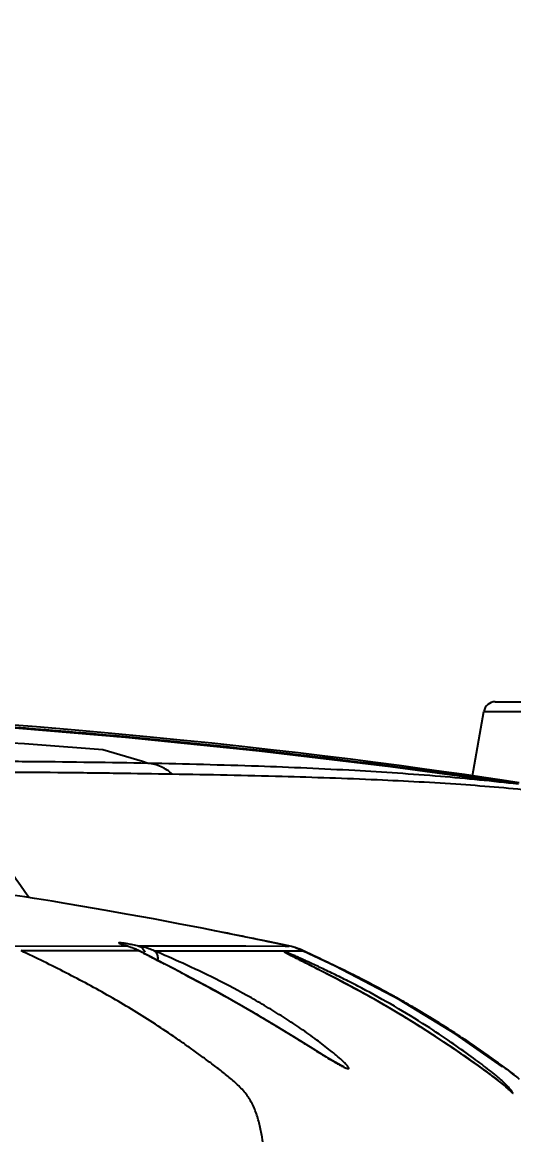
# Model space of a CAD drawing. Header units: millimetres. Extents: x 4086 to 8300, y 123 to 1549.
# Drawn here: x 7028.12 to 7033.42, y 483.98 to 495.97 of the extents above; entities that cross this region are included whole.
import ezdxf

# ---------------------------------------------------------------- set-up
doc = ezdxf.new("R2010")
doc.units = ezdxf.units.MM
doc.layers.add('外形图', color=7, linetype='Continuous')
doc.layers.add('尺寸标注', color=7, linetype='Continuous')
doc.styles.add('思源黑', font='SourceHanSansCN-Normal.ttf')
doc.dimstyles.new('尺寸标注_1_4比例', dxfattribs={"dimtxt": 7, "dimasz": 6, "dimexe": 2, "dimexo": 1.5, "dimgap": 1, "dimtad": 1, "dimdec": 1, "dimlfac": 4, "dimdsep": 46, "dimtxsty": '思源黑', "dimcen": 0.09, "dimadec": 0, "dimazin": 0, "dimtp": 0.01, "dimtm": 0.01, "dimtfac": 1, "dimtdec": 1, "dimtofl": 0, "dimtmove": 0, "dimatfit": 3, "dimfxl": 1, "dimtolj": 1, "dimarcsym": 0})

# ---------------------------------------------------------------- blocks, each defined once
blk = doc.blocks.new('*D759')
at = {"layer": 'Defpoints', "color": 0}
for p in [(7016.612, 498.736), (7016.612, 492.25), (7015.112, 454.498)]:
    blk.add_point(p, dxfattribs=at)
at = {"layer": '尺寸标注', "color": 0, "lineweight": -2}
for p, q in [((7015.112, 455.998), (7015.112, 500.736)), ((7016.612, 493.75), (7016.612, 500.736)), ((7009.112, 498.736), (7003.112, 498.736)), ((7022.612, 498.736), (7034.896, 498.736))]:
    blk.add_line(p, q, dxfattribs=at)
at = {"layer": '尺寸标注', "color": 0}
for points in [[(7009.112, 497.736), (7009.112, 499.736), (7015.112, 498.736)], [(7022.612, 499.736), (7022.612, 497.736), (7016.612, 498.736)]]:
    blk.add_solid(points, dxfattribs=at)
at = {"layer": '尺寸标注', "color": 0, "insert": (7031.754, 503.36), "char_height": 7, "attachment_point": 5, "style": '思源黑'}
blk.add_mtext('\\A1;6', dxfattribs=at)

msp = doc.modelspace()

# ---------------------------------------------------------------- linework, layer by layer
at = {"layer": '外形图'}
for p, q in [((7032.9715, 487.8498), (7033.0939, 488.5435)), ((7033.0939, 488.5435), (7035.1303, 488.5435)), ((7033.217, 488.6468), (7035.0072, 488.6468)), ((7029.0045, 486.4027), (7028.7744, 486.4423)), ((7029.2628, 486.3568), (7029.0045, 486.4027)), ((7030.0606, 486.2067), (7029.805, 486.2562)), ((7030.3006, 486.159), (7030.0606, 486.2067)), ((7030.212, 486.1761), (7030.0929, 486.1996)), ((7030.5152, 486.1153), (7030.3006, 486.159)), ((7027.9814, 486.0162), (7029.2585, 486.0153)), ((7029.2299, 486.0237), (7029.2566, 486.0158)), ((7029.3691, 486.0173), (7030.0741, 486.0167)), ((7030.0741, 486.0167), (7030.5316, 486.0161)), ((7030.6938, 486.0782), (7030.5152, 486.1153)), ((7030.5316, 486.0161), (7030.953, 486.0151)), ((7030.7696, 486.0629), (7030.5888, 486.1)), ((7030.8984, 486.0349), (7030.6938, 486.0782)), ((7030.9936, 486.0159), (7030.7696, 486.0629)), ((7030.8985, 486.0358), (7030.8517, 486.0457)), ((7030.9395, 486.0272), (7030.8985, 486.0358)), ((7030.9931, 486.0159), (7030.9395, 486.0272)), ((7030.953, 486.0151), (7030.9815, 486.0149)), ((7030.9815, 486.0149), (7030.9989, 486.0146)), ((7030.993, 486.0159), (7030.9932, 486.016)), ((7030.9933, 486.0159), (7030.9936, 486.0159)), ((7028.8521, 485.9645), (7028.123, 485.9654)), ((7029.0158, 485.9645), (7028.8521, 485.9645)), ((7029.3832, 485.9648), (7029.0158, 485.9645)), ((7029.3902, 485.9614), (7029.3832, 485.9648)), ((7029.7569, 485.7689), (7029.3902, 485.9614)), ((7029.5433, 485.964), (7030.1403, 485.9647)), ((7030.1403, 485.9647), (7030.9264, 485.9634)), ((7030.9264, 485.9634), (7031.129, 485.9621)), ((7031.1576, 485.961), (7031.0609, 485.9985)), ((7031.0919, 485.9855), (7031.0656, 485.9947)), ((7031.129, 485.9621), (7031.1499, 485.9612)), ((7031.4911, 485.7986), (7031.1489, 485.9617)), ((7031.1496, 485.9613), (7031.1547, 485.9615)), ((7031.1499, 485.9612), (7031.1496, 485.9613)), ((7031.1558, 485.9614), (7031.1547, 485.9615)), ((7031.1558, 485.9613), (7031.1576, 485.961)), ((7032.1856, 485.4373), (7031.4911, 485.7986)), ((7030.1958, 485.5361), (7029.7569, 485.7689)), ((7030.5575, 485.3324), (7030.1958, 485.5361)), ((7031.9256, 485.4365), (7031.7584, 485.5297)), ((7032.786, 485.071), (7032.1856, 485.4373)), ((7030.8463, 485.1609), (7030.5575, 485.3324)), ((7031.0753, 485.0203), (7030.8463, 485.1609)), ((7033.2963, 484.715), (7032.786, 485.071)), ((7031.255, 484.9082), (7031.0753, 485.0203)), ((7031.124, 484.9896), (7031.1603, 484.967)), ((7032.871, 484.8394), (7032.7731, 484.9067))]:
    msp.add_line(p, q, dxfattribs=at)
for points in [[(7033.4652, 487.7586), (7032.0878, 487.9478), (7030.6734, 488.1165), (7029.2358, 488.262), (7027.7838, 488.3838), (7026.3262, 488.4816), (7024.8719, 488.5557), (7023.4295, 488.6064), (7022.0079, 488.6337), (7020.6166, 488.6375), (7019.2151, 488.6162)], [(7033.4743, 487.7754), (7033.2903, 487.8031), (7033.0946, 487.832), (7032.886, 487.8622), (7032.6642, 487.8936), (7032.4297, 487.9261), (7032.1836, 487.9593), (7031.9264, 487.9931), (7031.6589, 488.0272), (7031.3815, 488.0616), (7031.0947, 488.096), (7030.7975, 488.1304), (7030.4878, 488.165), (7030.1637, 488.1999), (7029.8234, 488.2349), (7029.4653, 488.2702), (7029.0877, 488.3056), (7028.691, 488.3408), (7028.2763, 488.3755), (7027.8444, 488.4094)], [(7028.4456, 486.4972), (7028.3513, 486.5126), (7028.2547, 486.5282), (7028.1523, 486.5446), (7028.0445, 486.5616)], [(7028.7744, 486.4423), (7028.585, 486.4742), (7028.4456, 486.4972)], [(7029.805, 486.2562), (7029.5365, 486.3068), (7029.2628, 486.3568)], [(7031.1182, 485.8621), (7031.0624, 485.8904), (7031.019, 485.9127), (7030.9873, 485.9294), (7030.967, 485.9404), (7030.9655, 485.9412)], [(7031.1499, 485.9612), (7031.138, 485.9667), (7031.0809, 485.9895), (7031.0646, 485.995)], [(7031.4813, 485.6771), (7031.3678, 485.7355), (7031.2698, 485.7854), (7031.1182, 485.8621)], [(7031.7584, 485.5297), (7031.6104, 485.6093), (7031.4813, 485.6771)], [(7032.2618, 485.2379), (7032.0979, 485.3366), (7031.9256, 485.4365)], [(7032.5437, 485.0597), (7032.4104, 485.1453), (7032.2618, 485.2379)], [(7032.7731, 484.9067), (7032.6642, 484.9802), (7032.5437, 485.0597)], [(7031.5814, 484.7162), (7031.5846, 484.7153), (7031.5582, 484.7274), (7031.4927, 484.7633), (7031.3926, 484.823), (7031.255, 484.9082)], [(7033.0367, 484.7236), (7032.9586, 484.7784), (7032.871, 484.8394)], [(7033.3832, 484.4507), (7033.3837, 484.4502), (7033.3773, 484.456), (7033.3604, 484.4716), (7033.3352, 484.4945), (7033.3033, 484.5223), (7033.2649, 484.5541), (7033.2197, 484.5899), (7033.1669, 484.6299), (7033.106, 484.6744), (7033.0367, 484.7236)]]:
    msp.add_lwpolyline(points, dxfattribs=at)
for centre, radius, start, end in [((7033.217, 488.5218), 0.125, 90, 170), ((7018.5943, 352.6835), 135.8453, 85.611338, 86.560297), ((6999.6069, 389.6384), 102.7815, 73.104195, 73.388884), ((7018.8201, 428.6696), 58.624, 78.156879, 78.795266), ((7029.2027, 485.1551), 0.8778, 71.11373, 78.43297), ((7030.8365, 485.2845), 0.748, 73.5394, 77.90206), ((7030.8375, 485.2846), 0.7478, 73.58116, 77.96777), ((7029.0708, 485.3744), 0.668, 62.11145, 66.3885), ((7029.2165, 485.1983), 0.8325, 66.88548, 71.05225), ((7030.8359, 485.2818), 0.7507, 64.87184, 73.5589), ((7030.837, 485.2819), 0.7505, 64.86782, 73.60095), ((7018.6003, 459.1765), 29.5816, 64.32363, 64.885), ((7019.9095, 461.9364), 26.5274, 64.04921, 64.91119), ((7001.7925, 432.19), 60.4376, 62.31088, 62.550229), ((7022.37, 467.0378), 20.8632, 63.99022, 64.29977), ((7024.8662, 472.121), 15.2007, 62.54205, 64.04966), ((7024.6564, 471.702), 15.6687, 62.78567, 64.02456), ((7026.5845, 475.4526), 11.4516, 61.14385, 62.78313), ((7027.2054, 476.5927), 10.1534, 60.30253, 61.10738), ((7027.1814, 476.5508), 10.2017, 59.09686, 60.30224), ((7027.1041, 476.424), 10.3501, 56.59216, 59.09014), ((7027.4932, 479.8374), 6.4138, 55.55959, 57.34987), ((7026.2926, 475.5141), 11.4097, 57.40129, 58.83544), ((7027.035, 476.3134), 10.4812, 55.93632, 58.12248), ((7024.5768, 472.8175), 14.606, 56.2189, 57.42992), ((7027.2376, 477.0261), 9.6709, 55.30038, 57.19242), ((7026.9325, 476.162), 10.6634, 55.64935, 56.59762), ((7025.9711, 475.2027), 11.891, 54.01539, 55.28484), ((7032.9235, 487.224), 2.8473, 239.60947, 240.22045), ((7032.546, 486.5661), 2.0888, 240.24379, 240.84686), ((7032.3125, 483.3351), 1.546, 47.47429, 49.19513)]:
    msp.add_arc(centre, radius, start, end, dxfattribs=at)
for points, knots in [([(7019.5501, 488.6302), (7020.7129, 488.6555), (7023.04, 488.6492), (7026.5271, 488.5031), (7029.4264, 488.2694), (7031.7382, 488.008), (7032.8909, 487.8513), (7033.4663, 487.7667)], [0, 0, 0, 0, 0.2499934, 0.4999917, 0.7499895, 0.8749947, 1, 1, 1, 1]), ([(7033.4651, 487.7587), (7032.8759, 487.8448), (7031.6955, 488.004), (7029.3282, 488.2686), (7026.3591, 488.5028), (7022.7884, 488.6452), (7020.4056, 488.6456), (7019.2151, 488.6162)], [0, 0, 0, 0, 0.1250052, 0.2500105, 0.5000084, 0.7500067, 1, 1, 1, 1]), ([(7029.4785, 487.9833), (7029.0679, 487.9911), (7028.4385, 487.9996), (7027.5799, 488.0055), (7027.132, 488.0069), (7026.9029, 488.0067)], [0, 0, 0, 0, 0.4782639, 0.7332275, 1, 1, 1, 1]), ([(7033.4649, 487.7587), (7033.1857, 487.7917), (7032.5994, 487.8485), (7031.6665, 487.911), (7030.6172, 487.9566), (7029.8749, 487.9758), (7029.4785, 487.9833)], [0, 0, 0, 0, 0.2111839, 0.442289, 0.702192, 1, 1, 1, 1]), ([(7029.7396, 487.8664), (7029.7038, 487.8994), (7029.6218, 487.9543), (7029.5262, 487.9792), (7029.4785, 487.9833)], [0, 0, 0, 0, 0.5045521, 1, 1, 1, 1]), ([(7029.7396, 487.8664), (7029.54, 487.8696), (7029.129, 487.8755), (7028.2701, 487.8862), (7027.6106, 487.8882), (7027.1626, 487.887)], [0, 0, 0, 0, 0.2324125, 0.4784373, 1, 1, 1, 1]), ([(7027.1626, 487.887), (7027.2537, 487.7815), (7027.6175, 487.3472), (7027.9554, 486.8913), (7028.1958, 486.5384)], [0, 0, 0, 0, 0.2461813, 1, 1, 1, 1]), ([(7033.6648, 487.6841), (7033.3928, 487.7128), (7032.8201, 487.7606), (7031.9055, 487.8098), (7030.8694, 487.8444), (7030.1339, 487.8599), (7029.7396, 487.8664)], [0, 0, 0, 0, 0.2087819, 0.4385206, 0.699008, 1, 1, 1, 1]), ([(7029.1869, 486.0491), (7029.1834, 486.0495), (7029.1784, 486.05), (7029.1722, 486.0504), (7029.1688, 486.0505), (7029.1661, 486.0504), (7029.1641, 486.0502), (7029.1624, 486.0496), (7029.1624, 486.049)], [0, 0, 0, 0, 0.4318804, 0.6012501, 0.7396581, 0.847341, 0.9249219, 1, 1, 1, 1]), ([(7029.1624, 486.049), (7029.1625, 486.0487), (7029.1628, 486.0481), (7029.1642, 486.0469), (7029.1674, 486.0452), (7029.1727, 486.0428), (7029.1802, 486.0399), (7029.1897, 486.0365), (7029.2013, 486.0326), (7029.2149, 486.0283), (7029.2247, 486.0253), (7029.2299, 486.0237)], [0, 0, 0, 0, 0.0100444, 0.025743, 0.0777291, 0.1586685, 0.2689232, 0.4084296, 0.5769843, 0.7743262, 1, 1, 1, 1]), ([(7029.3787, 486.0151), (7029.3572, 486.0194), (7029.3177, 486.0272), (7029.264, 486.0371), (7029.2216, 486.0443), (7029.1972, 486.0479), (7029.1869, 486.0491)], [0, 0, 0, 0, 0.3378512, 0.6194894, 0.8409906, 1, 1, 1, 1]), ([(7029.2566, 486.0158), (7029.2629, 486.014), (7029.2906, 486.0057), (7029.3178, 485.9955), (7029.3383, 485.9865)], [0, 0, 0, 0, 0.2268422, 1, 1, 1, 1]), ([(7029.3787, 486.0151), (7029.393, 486.0116), (7029.4131, 485.9975), (7029.4324, 485.9725), (7029.4402, 485.9574), (7029.4434, 485.9494)], [0, 0, 0, 0, 0.466587, 0.7280824, 1, 1, 1, 1]), ([(7030.7878, 482.9978), (7030.7847, 483.0896), (7030.7764, 483.2271), (7030.7619, 483.4102), (7030.7503, 483.5476), (7030.739, 483.685), (7030.7254, 483.8221), (7030.7065, 483.9586), (7030.6839, 484.0713), (7030.6603, 484.1602), (7030.6391, 484.2258), (7030.6135, 484.2894), (7030.5876, 484.3401), (7030.5638, 484.3787), (7030.5378, 484.4158), (7030.5017, 484.4598), (7030.4544, 484.5091), (7030.4042, 484.5555), (7030.3524, 484.6), (7030.2998, 484.6428), (7030.2464, 484.6843), (7030.1926, 484.7251), (7030.1385, 484.7655), (7030.0662, 484.8192), (7029.9752, 484.8858), (7029.8651, 484.9643), (7029.717, 485.067), (7029.5295, 485.1916), (7029.3008, 485.335), (7029.0685, 485.472), (7028.8326, 485.6025), (7028.5939, 485.7274), (7028.353, 485.8481), (7028.1915, 485.9266), (7028.1107, 485.9656)], [0, 0, 0, 0, 0.0633323, 0.0950119, 0.126712, 0.1584277, 0.190118, 0.2217654, 0.2534323, 0.2693186, 0.2851822, 0.3009481, 0.3165992, 0.3244, 0.3322013, 0.3478458, 0.3635687, 0.3793221, 0.3950091, 0.4106004, 0.4261352, 0.4416483, 0.4571694, 0.4727087, 0.5038163, 0.5349218, 0.5660086, 0.6281284, 0.6901862, 0.7521934, 0.8141646, 0.8761213, 0.9380702, 1, 1, 1, 1]), ([(7029.3832, 485.9648), (7029.4241, 485.9427), (7029.5138, 485.8953), (7029.6038, 485.8485), (7029.6525, 485.8232)], [0, 0, 0, 0, 0.4590135, 1, 1, 1, 1]), ([(7029.5433, 485.964), (7029.5485, 485.9613), (7029.5582, 485.9536), (7029.5689, 485.9382), (7029.5763, 485.9201), (7029.5792, 485.9071), (7029.5802, 485.9004)], [0, 0, 0, 0, 0.2329271, 0.4755748, 0.7325427, 1, 1, 1, 1]), ([(7030.2032, 485.6616), (7030.087, 485.7198), (7029.8684, 485.8236), (7029.6466, 485.9207), (7029.5433, 485.964)], [0, 0, 0, 0, 0.5369432, 1, 1, 1, 1]), ([(7029.5802, 485.9004), (7029.5814, 485.8924), (7029.5823, 485.8765), (7029.5808, 485.8606), (7029.5793, 485.853)], [0, 0, 0, 0, 0.5113695, 1, 1, 1, 1]), ([(7031.7791, 485.5611), (7031.7241, 485.5902), (7031.6168, 485.6455), (7031.4841, 485.7113), (7031.3834, 485.7599), (7031.3134, 485.7931), (7031.2479, 485.8237), (7031.1875, 485.8515), (7031.1327, 485.8765), (7031.0841, 485.8983), (7031.0419, 485.9169), (7031.011, 485.9303), (7030.9898, 485.9392), (7030.9766, 485.9446), (7030.9654, 485.9491), (7030.9573, 485.9523), (7030.9518, 485.9543), (7030.9484, 485.9555), (7030.9455, 485.9564), (7030.9432, 485.9572), (7030.9413, 485.9576), (7030.9401, 485.9579), (7030.9388, 485.9579), (7030.9389, 485.9575)], [0, 0, 0, 0, 0.2006541, 0.3895441, 0.4779515, 0.5614622, 0.639421, 0.7111714, 0.7760645, 0.8335756, 0.8832744, 0.9247333, 0.9422396, 0.9575262, 0.9705405, 0.9812303, 0.9856877, 0.9895453, 0.9927973, 0.9954387, 0.9974664, 0.9988814, 1, 1, 1, 1]), ([(7030.9389, 485.9575), (7030.9389, 485.9574), (7030.9391, 485.957), (7030.9396, 485.9564), (7030.9406, 485.9557), (7030.9425, 485.9543), (7030.9458, 485.9522), (7030.9509, 485.9491), (7030.9574, 485.9454), (7030.9652, 485.9411), (7030.9744, 485.9361), (7030.9849, 485.9305), (7030.9968, 485.9242), (7031.015, 485.9147), (7031.041, 485.9013), (7031.0756, 485.8836), (7031.1003, 485.8711), (7031.1134, 485.8644)], [0, 0, 0, 0, 0.00223, 0.0062435, 0.0122206, 0.020196, 0.0421406, 0.0720097, 0.109685, 0.1550353, 0.2079243, 0.2682133, 0.3357621, 0.4104299, 0.5805563, 0.7774586, 1, 1, 1, 1]), ([(7031.1134, 485.8644), (7031.1477, 485.8471), (7031.2225, 485.8095), (7031.3914, 485.7241), (7031.5253, 485.6547), (7031.6185, 485.605)], [0, 0, 0, 0, 0.203125, 0.4420659, 1, 1, 1, 1]), ([(7029.8763, 485.7064), (7029.9866, 485.6483), (7030.2106, 485.5286), (7030.4324, 485.4046), (7030.5444, 485.3399)], [0, 0, 0, 0, 0.4906812, 1, 1, 1, 1]), ([(7030.9535, 485.2377), (7030.895, 485.2752), (7030.7748, 485.3495), (7030.5263, 485.4939), (7030.3338, 485.5962), (7030.2032, 485.6616)], [0, 0, 0, 0, 0.2418567, 0.4917543, 1, 1, 1, 1]), ([(7031.6185, 485.605), (7031.7143, 485.554), (7031.9087, 485.4474), (7032.1003, 485.3358), (7032.1972, 485.2773)], [0, 0, 0, 0, 0.4897276, 1, 1, 1, 1]), ([(7032.4775, 485.1545), (7032.3639, 485.2276), (7032.1336, 485.3678), (7031.8979, 485.4984), (7031.7791, 485.5611)], [0, 0, 0, 0, 0.5015044, 1, 1, 1, 1]), ([(7031.8751, 485.6093), (7031.9343, 485.5785), (7032.052, 485.516), (7032.2851, 485.3865), (7032.4569, 485.2842), (7032.5701, 485.2138)], [0, 0, 0, 0, 0.2499909, 0.49999, 1, 1, 1, 1]), ([(7030.5444, 485.3399), (7030.5956, 485.3103), (7030.7903, 485.1961), (7030.9826, 485.0778), (7031.124, 484.9896)], [0, 0, 0, 0, 0.2619579, 1, 1, 1, 1]), ([(7031.4405, 484.8908), (7031.3927, 484.9292), (7031.2874, 485.0098), (7031.1793, 485.0867), (7031.1206, 485.127)], [0, 0, 0, 0, 0.4625067, 1, 1, 1, 1]), ([(7031.1603, 484.967), (7031.2195, 484.93), (7031.3042, 484.8768), (7031.4118, 484.8104), (7031.4603, 484.7813), (7031.483, 484.7679)], [0, 0, 0, 0, 0.5521712, 0.7914959, 1, 1, 1, 1]), ([(7032.698, 484.9575), (7032.7652, 484.9126), (7032.8924, 484.8264), (7033.018, 484.7379), (7033.077, 484.6951)], [0, 0, 0, 0, 0.5255708, 1, 1, 1, 1]), ([(7032.9056, 484.9962), (7032.9609, 484.9589), (7033.0706, 484.8831), (7033.179, 484.8055), (7033.233, 484.7664)], [0, 0, 0, 0, 0.5000333, 1, 1, 1, 1]), ([(7032.9494, 484.9656), (7032.9805, 484.9443), (7033.0425, 484.9015), (7033.1349, 484.8362), (7033.2267, 484.7702), (7033.2877, 484.7258), (7033.318, 484.7035)], [0, 0, 0, 0, 0.2500732, 0.5001583, 0.7501681, 1, 1, 1, 1]), ([(7031.6406, 484.6987), (7031.6404, 484.7002), (7031.6392, 484.7036), (7031.6362, 484.7092), (7031.6315, 484.7159), (7031.6225, 484.7273), (7031.6071, 484.7441), (7031.5841, 484.7671), (7031.5554, 484.7937), (7031.5216, 484.8236), (7031.4828, 484.8564), (7031.4551, 484.879), (7031.4405, 484.8908)], [0, 0, 0, 0, 0.0161199, 0.0386527, 0.0679191, 0.1039272, 0.1956839, 0.3126413, 0.4532269, 0.6157807, 0.7986065, 1, 1, 1, 1]), ([(7033.4085, 484.4295), (7033.408, 484.4307), (7033.4065, 484.4335), (7033.4024, 484.4403), (7033.3947, 484.4511), (7033.3827, 484.4663), (7033.3672, 484.4846), (7033.3483, 484.5054), (7033.3262, 484.5284), (7033.3009, 484.5531), (7033.2727, 484.5792), (7033.2416, 484.6064), (7033.1952, 484.6452), (7033.1311, 484.696), (7033.0474, 484.7593), (7032.9885, 484.8024), (7032.9579, 484.8246)], [0, 0, 0, 0, 0.0066616, 0.0155654, 0.0398549, 0.0723043, 0.1122935, 0.1591976, 0.2123967, 0.2712815, 0.3352654, 0.4039697, 0.4772026, 0.6364474, 0.8113109, 1, 1, 1, 1]), ([(7031.5285, 484.7419), (7031.5368, 484.7373), (7031.5525, 484.7287), (7031.5746, 484.7172), (7031.5936, 484.708), (7031.6095, 484.7011), (7031.6208, 484.697), (7031.6281, 484.6952), (7031.6323, 484.6945), (7031.6357, 484.6945), (7031.6383, 484.6951), (7031.6401, 484.6965), (7031.6405, 484.698), (7031.6406, 484.6987)], [0, 0, 0, 0, 0.2291414, 0.4289715, 0.5985993, 0.737231, 0.8442929, 0.8859785, 0.9199134, 0.9464964, 0.9667348, 0.9830803, 1, 1, 1, 1]), ([(7033.077, 484.6951), (7033.1238, 484.6612), (7033.19, 484.6122), (7033.2715, 484.5483), (7033.3067, 484.5191), (7033.3227, 484.5053)], [0, 0, 0, 0, 0.5580805, 0.7957018, 1, 1, 1, 1]), ([(7033.233, 484.7664), (7033.2535, 484.7516), (7033.2946, 484.7218), (7033.3763, 484.6616), (7033.4365, 484.6149), (7033.4754, 484.5824)], [0, 0, 0, 0, 0.2499154, 0.4997342, 1, 1, 1, 1]), ([(7033.318, 484.7035), (7033.3446, 484.684), (7033.3798, 484.6576), (7033.4145, 484.6306), (7033.4232, 484.6238)], [0, 0, 0, 0, 0.7498438, 1, 1, 1, 1]), ([(7033.3574, 484.4744), (7033.361, 484.4711), (7033.3678, 484.4648), (7033.3774, 484.4559), (7033.3857, 484.4481), (7033.3928, 484.4416), (7033.3985, 484.4364), (7033.403, 484.4326), (7033.4059, 484.4304), (7033.4076, 484.4296), (7033.4083, 484.4294), (7033.4085, 484.4295)], [0, 0, 0, 0, 0.2151277, 0.4069323, 0.5741289, 0.7154305, 0.829567, 0.9153385, 0.971808, 0.9891281, 1, 1, 1, 1])]:
    msp.add_open_spline(points, degree=3, knots=knots, dxfattribs=at)

# ---------------------------------------------------------------- dimensions: what is measured, and where the dimension line sits
at = {"layer": '尺寸标注'}
dim = msp.add_linear_dim(base=(7016.6121, 498.7355), p1=(7015.1121, 454.4978), p2=(7016.6121, 492.2499), dimstyle='尺寸标注_1_4比例', dxfattribs=at)
dim.commit()
dim.dimension.update_dxf_attribs({"geometry": '*D759', "text_midpoint": (7031.7541, 503.3599)})

doc.saveas('drawing.dxf')
